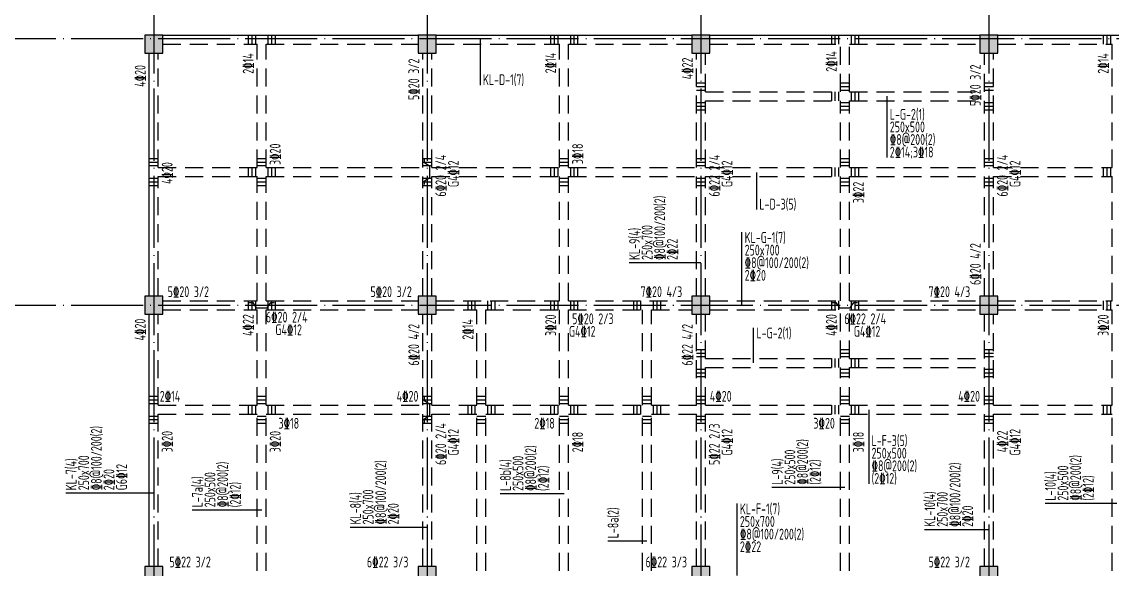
# Model space of a CAD drawing. Extents: x -21254 to 860439, y -324318 to 454338.
# Drawn here: x 446880 to 477168, y -14766 to 427 of the extents above; entities that cross this region are included whole.
import ezdxf

# ---------------------------------------------------------------- set-up
doc = ezdxf.new("R2010")
doc.units = 0
doc.header["$LTSCALE"] = 1000
doc.header["$MEASUREMENT"] = 0
doc.linetypes.add('DASHED', pattern=[0.75, 0.5, -0.25])
doc.linetypes.add('DOTE', pattern=[2.42, 2, -0.2, 0.02, -0.2])
for name, color, linetype in [('BEAM_CONT', 4, 'CONTINUOUS'), ('BEAM_DASH', 144, 'DASHED'), ('COLU', 7, 'CONTINUOUS'), ('COLU_HATCH', 251, 'CONTINUOUS'), ('DOTE', 1, 'DOTE'), ('S_BEAMDIMLOCAL', 7, 'CONTINUOUS'), ('S_BEAMDIMLOCALVER', 7, 'CONTINUOUS'), ('S_BEAMDIMMASS', 2, 'CONTINUOUS'), ('S_BEAMDIMMASSVER', 2, 'CONTINUOUS'), ('S_SUBBEAMHANGER', 1, 'CONTINUOUS'), ('S_SUBBEAMHOOP', 1, 'CONTINUOUS')]:
    doc.layers.add(name, color=color, linetype=linetype)
doc.styles.add('BW_Rein', font='Tssdeng.shx', dxfattribs={"width": 0.7, "bigfont": 'hztxt.shx'})

msp = doc.modelspace()

# ---------------------------------------------------------------- hatches: boundary and pattern name
at = {"layer": 'COLU_HATCH'}
for points in [[(450792.798, -440.958), (450792.798, 59.042), (450292.798, 59.042), (450292.798, -440.958)], [(458392.798, -440.958), (458392.798, 59.042), (457892.798, 59.042), (457892.798, -440.958)], [(465992.798, -440.958), (465992.798, 59.042), (465492.798, 59.042), (465492.798, -440.958)], [(473992.798, -440.958), (473992.798, 59.042), (473492.798, 59.042), (473492.798, -440.958)], [(450792.798, -7690.958), (450792.798, -7190.958), (450292.798, -7190.958), (450292.798, -7690.958)], [(458392.798, -7690.958), (458392.798, -7190.958), (457892.798, -7190.958), (457892.798, -7690.958)], [(465992.798, -7690.958), (465992.798, -7190.958), (465492.798, -7190.958), (465492.798, -7690.958)], [(473992.798, -7690.958), (473992.798, -7190.958), (473492.798, -7190.958), (473492.798, -7690.958)], [(450792.798, -15190.958), (450792.798, -14690.958), (450292.798, -14690.958), (450292.798, -15190.958)], [(458392.798, -15190.958), (458392.798, -14690.958), (457892.798, -14690.958), (457892.798, -15190.958)], [(465992.798, -15190.958), (465992.798, -14690.958), (465492.798, -14690.958), (465492.798, -15190.958)], [(473992.798, -15190.958), (473992.798, -14690.958), (473492.798, -14690.958), (473492.798, -15190.958)]]:
    msp.add_hatch(color=256, dxfattribs=at).paths.add_polyline_path(points)

# ---------------------------------------------------------------- linework, layer by layer
at = {"layer": 'BEAM_CONT'}
for p, q in [((450792.798, 59.042), (457892.798, 59.042)), ((458392.798, 59.042), (465492.798, 59.042)), ((465992.798, 59.042), (473492.798, 59.042)), ((473992.798, 59.042), (480592.798, 59.042)), ((450417.798, -7190.958), (450417.798, -440.958)), ((450417.798, -14690.958), (450417.798, -7690.958))]:
    msp.add_line(p, q, dxfattribs=at)
at = {"layer": 'BEAM_DASH'}
for p, q in [((450792.798, -190.958), (453417.798, -190.958)), ((453417.798, -3615.958), (453417.798, -190.958)), ((453667.798, -190.958), (457892.798, -190.958)), ((453667.798, -3615.958), (453667.798, -190.958)), ((458392.798, -190.958), (461817.798, -190.958)), ((461817.798, -3615.958), (461817.798, -190.958)), ((462067.798, -190.958), (465492.798, -190.958)), ((462067.798, -3615.958), (462067.798, -190.958)), ((465992.798, -190.958), (469617.798, -190.958)), ((469617.798, -1515.958), (469617.798, -190.958)), ((469867.798, -190.958), (473492.798, -190.958)), ((469867.798, -1515.958), (469867.798, -190.958)), ((473992.798, -190.958), (477167.798, -190.958)), ((477167.798, -3615.958), (477167.798, -190.958)), ((450667.798, -3615.958), (450667.798, -440.958)), ((458017.798, -3615.958), (458017.798, -440.958)), ((458267.798, -3615.958), (458267.798, -440.958)), ((465617.798, -3615.958), (465617.798, -440.958)), ((465867.798, -1515.958), (465867.798, -440.958)), ((473617.798, -1515.958), (473617.798, -440.958)), ((473867.798, -3615.958), (473867.798, -440.958)), ((465867.798, -1515.958), (469617.798, -1515.958)), ((465867.798, -3615.958), (465867.798, -1765.958)), ((465867.798, -1765.958), (469617.798, -1765.958)), ((469617.798, -3615.958), (469617.798, -1765.958)), ((469867.798, -1515.958), (473617.798, -1515.958)), ((469867.798, -3615.958), (469867.798, -1765.958)), ((469867.798, -1765.958), (473617.798, -1765.958)), ((473617.798, -3615.958), (473617.798, -1765.958)), ((450667.798, -3615.958), (453417.798, -3615.958)), ((453667.798, -3615.958), (458017.798, -3615.958)), ((458267.798, -3615.958), (461817.798, -3615.958)), ((462067.798, -3615.958), (465617.798, -3615.958)), ((465867.798, -3615.958), (469617.798, -3615.958)), ((469867.798, -3615.958), (473617.798, -3615.958)), ((473867.798, -3615.958), (477167.798, -3615.958)), ((450667.798, -3865.958), (453417.798, -3865.958)), ((450667.798, -7190.958), (450667.798, -3865.958)), ((453417.798, -7315.958), (453417.798, -3865.958)), ((453667.798, -3865.958), (458017.798, -3865.958)), ((453667.798, -7315.958), (453667.798, -3865.958)), ((458017.798, -7190.958), (458017.798, -3865.958)), ((458267.798, -3865.958), (461817.798, -3865.958)), ((458267.798, -7190.958), (458267.798, -3865.958)), ((461817.798, -7315.958), (461817.798, -3865.958)), ((462067.798, -3865.958), (465617.798, -3865.958)), ((462067.798, -7315.958), (462067.798, -3865.958)), ((465617.798, -7190.958), (465617.798, -3865.958)), ((465867.798, -3865.958), (469617.798, -3865.958)), ((465867.798, -7190.958), (465867.798, -3865.958)), ((469617.798, -7315.958), (469617.798, -3865.958)), ((469867.798, -3865.958), (473617.798, -3865.958)), ((469867.798, -7315.958), (469867.798, -3865.958)), ((473617.798, -7190.958), (473617.798, -3865.958)), ((473867.798, -3865.958), (477167.798, -3865.958)), ((473867.798, -7190.958), (473867.798, -3865.958)), ((477167.798, -7315.958), (477167.798, -3865.958)), ((450792.798, -7315.958), (453417.798, -7315.958)), ((450792.798, -7565.958), (453417.798, -7565.958)), ((453417.798, -10215.958), (453417.798, -7565.958)), ((453667.798, -7315.958), (457892.798, -7315.958)), ((453667.798, -10215.958), (453667.798, -7565.958)), ((453667.798, -7565.958), (457892.798, -7565.958)), ((458392.798, -7315.958), (461817.798, -7315.958)), ((458392.798, -7565.958), (459517.798, -7565.958)), ((459517.798, -10215.958), (459517.798, -7565.958)), ((459767.798, -7565.958), (461817.798, -7565.958)), ((459767.798, -10215.958), (459767.798, -7565.958)), ((461817.798, -10215.958), (461817.798, -7565.958)), ((462067.798, -7315.958), (465492.798, -7315.958)), ((462067.798, -7565.958), (464117.798, -7565.958)), ((462067.798, -10215.958), (462067.798, -7565.958)), ((464117.798, -10215.958), (464117.798, -7565.958)), ((464367.798, -7565.958), (465492.798, -7565.958)), ((464367.798, -10215.958), (464367.798, -7565.958)), ((465992.798, -7315.958), (469617.798, -7315.958)), ((465992.798, -7565.958), (469617.798, -7565.958)), ((469617.798, -8915.958), (469617.798, -7565.958)), ((469867.798, -7315.958), (473492.798, -7315.958)), ((469867.798, -7565.958), (473492.798, -7565.958)), ((469867.798, -8915.958), (469867.798, -7565.958)), ((473992.798, -7315.958), (477167.798, -7315.958)), ((473992.798, -7565.958), (477167.798, -7565.958)), ((477167.798, -10215.958), (477167.798, -7565.958)), ((450667.798, -10215.958), (450667.798, -7690.958)), ((458017.798, -10215.958), (458017.798, -7690.958)), ((458267.798, -10215.958), (458267.798, -7690.958)), ((465617.798, -10215.958), (465617.798, -7690.958)), ((465867.798, -8915.958), (465867.798, -7690.958)), ((473617.798, -8915.958), (473617.798, -7690.958)), ((473867.798, -10215.958), (473867.798, -7690.958)), ((465867.798, -8915.958), (469617.798, -8915.958)), ((469867.798, -8915.958), (473617.798, -8915.958)), ((465867.798, -10215.958), (465867.798, -9165.958)), ((465867.798, -9165.958), (469617.798, -9165.958)), ((469617.798, -10215.958), (469617.798, -9165.958)), ((469867.798, -10215.958), (469867.798, -9165.958)), ((469867.798, -9165.958), (473617.798, -9165.958)), ((473617.798, -10215.958), (473617.798, -9165.958)), ((450667.798, -10215.958), (453417.798, -10215.958)), ((453667.798, -10215.958), (458017.798, -10215.958)), ((458267.798, -10215.958), (459517.798, -10215.958)), ((459767.798, -10215.958), (461817.798, -10215.958)), ((462067.798, -10215.958), (464117.798, -10215.958)), ((464367.798, -10215.958), (465617.798, -10215.958)), ((465867.798, -10215.958), (469617.798, -10215.958)), ((469867.798, -10215.958), (473617.798, -10215.958)), ((473867.798, -10215.958), (477167.798, -10215.958)), ((450667.798, -10465.958), (453417.798, -10465.958)), ((450667.798, -14690.958), (450667.798, -10465.958)), ((453417.798, -14815.958), (453417.798, -10465.958)), ((453667.798, -10465.958), (458017.798, -10465.958)), ((453667.798, -14815.958), (453667.798, -10465.958)), ((458017.798, -14690.958), (458017.798, -10465.958)), ((458267.798, -10465.958), (459517.798, -10465.958)), ((458267.798, -14690.958), (458267.798, -10465.958)), ((459517.798, -14815.958), (459517.798, -10465.958)), ((459767.798, -10465.958), (461817.798, -10465.958)), ((459767.798, -14815.958), (459767.798, -10465.958)), ((461817.798, -14815.958), (461817.798, -10465.958)), ((462067.798, -10465.958), (464117.798, -10465.958)), ((462067.798, -14815.958), (462067.798, -10465.958)), ((464117.798, -14815.958), (464117.798, -10465.958)), ((464367.798, -10465.958), (465617.798, -10465.958)), ((464367.798, -14815.958), (464367.798, -10465.958)), ((465617.798, -14690.958), (465617.798, -10465.958)), ((465867.798, -10465.958), (469617.798, -10465.958)), ((465867.798, -14690.958), (465867.798, -10465.958)), ((469617.798, -14815.958), (469617.798, -10465.958)), ((469867.798, -10465.958), (473617.798, -10465.958)), ((469867.798, -14815.958), (469867.798, -10465.958)), ((473617.798, -14690.958), (473617.798, -10465.958)), ((473867.798, -10465.958), (477167.798, -10465.958)), ((473867.798, -14690.958), (473867.798, -10465.958)), ((477167.798, -14815.958), (477167.798, -10465.958))]:
    msp.add_line(p, q, dxfattribs=at)
at = {"layer": 'COLU'}
for points in [[(450792.798, -440.958), (450792.798, 59.042), (450292.798, 59.042), (450292.798, -440.958)], [(458392.798, -440.958), (458392.798, 59.042), (457892.798, 59.042), (457892.798, -440.958)], [(465992.798, -440.958), (465992.798, 59.042), (465492.798, 59.042), (465492.798, -440.958)], [(473992.798, -440.958), (473992.798, 59.042), (473492.798, 59.042), (473492.798, -440.958)], [(450792.798, -7690.958), (450792.798, -7190.958), (450292.798, -7190.958), (450292.798, -7690.958)], [(458392.798, -7690.958), (458392.798, -7190.958), (457892.798, -7190.958), (457892.798, -7690.958)], [(465992.798, -7690.958), (465992.798, -7190.958), (465492.798, -7190.958), (465492.798, -7690.958)], [(473992.798, -7690.958), (473992.798, -7190.958), (473492.798, -7190.958), (473492.798, -7690.958)], [(450792.798, -15190.958), (450792.798, -14690.958), (450292.798, -14690.958), (450292.798, -15190.958)], [(458392.798, -15190.958), (458392.798, -14690.958), (457892.798, -14690.958), (457892.798, -15190.958)], [(465992.798, -15190.958), (465992.798, -14690.958), (465492.798, -14690.958), (465492.798, -15190.958)], [(473992.798, -15190.958), (473992.798, -14690.958), (473492.798, -14690.958), (473492.798, -15190.958)]]:
    msp.add_lwpolyline(points, close=True, dxfattribs=at)
at = {"layer": 'DOTE', "linetype": 'DOTE'}
for p, q in [((450542.798, 3411.889), (450542.798, -53978.446)), ((458142.798, 3411.889), (458142.798, -53978.446)), ((465742.798, 3411.889), (465742.798, -53978.446)), ((473742.798, 3411.889), (473742.798, -53978.446)), ((409527.167, -40.958), (489202.48, -40.958)), ((409527.167, -7440.958), (489202.48, -7440.958))]:
    msp.add_line(p, q, dxfattribs=at)
at = {"layer": 'S_BEAMDIMMASS'}
for p, q in [((459609.235, -29.894), (459609.235, -1329.338)), ((470910.268, -1640.958), (470910.268, -3339.805)), ((467287.328, -3759.27), (467287.328, -4783.85)), ((466878.745, -7440.958), (466878.745, -5409.79)), ((467206.03, -9040.958), (467206.03, -8062.96)), ((470403.754, -10340.958), (470403.754, -12396.387)), ((466746.443, -14940.958), (466746.443, -12942.727))]:
    msp.add_line(p, q, dxfattribs=at)
at = {"layer": 'S_BEAMDIMMASSVER'}
for p, q in [((465742.798, -6264.255), (463749.647, -6264.255)), ((450542.798, -12656.902), (448100.698, -12656.902)), ((461942.798, -12674.963), (460165.056, -12674.963)), ((469742.798, -12502.225), (467715.863, -12502.225)), ((477292.798, -12944.802), (475301.573, -12944.802)), ((453542.798, -13129.412), (451608.21, -13129.412)), ((458142.798, -13605.51), (455999.801, -13605.51)), ((473742.798, -13670.156), (471951.429, -13670.156)), ((464242.798, -13989.518), (463154.701, -13989.518))]:
    msp.add_line(p, q, dxfattribs=at)
at = {"layer": 'S_SUBBEAMHANGER'}
for p, q in [((458067.798, -3490.958), (458067.798, -3390.958)), ((458217.798, -3590.958), (458067.798, -3490.958)), ((458217.798, -3890.958), (458217.798, -3590.958)), ((458067.798, -3990.958), (458217.798, -3890.958)), ((458067.798, -4090.958), (458067.798, -3990.958)), ((453192.798, -7365.958), (453292.798, -7365.958)), ((453292.798, -7365.958), (453392.798, -7515.958)), ((453392.798, -7515.958), (453692.798, -7515.958)), ((453692.798, -7515.958), (453792.798, -7365.958)), ((453792.798, -7365.958), (453892.798, -7365.958)), ((469392.798, -7365.958), (469492.798, -7365.958)), ((469492.798, -7365.958), (469592.798, -7515.958)), ((469592.798, -7515.958), (469892.798, -7515.958)), ((469892.798, -7515.958), (469992.798, -7365.958)), ((469992.798, -7365.958), (470092.798, -7365.958)), ((458067.798, -10090.958), (458067.798, -9990.958)), ((458217.798, -10190.958), (458067.798, -10090.958)), ((458217.798, -10490.958), (458217.798, -10190.958)), ((458067.798, -10590.958), (458217.798, -10490.958)), ((458067.798, -10690.958), (458067.798, -10590.958))]:
    msp.add_line(p, q, dxfattribs=at)
at = {"layer": 'S_SUBBEAMHOOP'}
for p, q in [((453167.798, 59.042), (453167.798, -190.958)), ((453267.798, 59.042), (453267.798, -190.958)), ((453367.798, 59.042), (453367.798, -190.958)), ((453717.798, 59.042), (453717.798, -190.958)), ((453817.798, 59.042), (453817.798, -190.958)), ((453917.798, 59.042), (453917.798, -190.958)), ((461567.798, 59.042), (461567.798, -190.958)), ((461667.798, 59.042), (461667.798, -190.958)), ((461767.798, 59.042), (461767.798, -190.958)), ((462117.798, 59.042), (462117.798, -190.958)), ((462217.798, 59.042), (462217.798, -190.958)), ((462317.798, 59.042), (462317.798, -190.958)), ((469367.798, 59.042), (469367.798, -190.958)), ((469467.798, 59.042), (469467.798, -190.958)), ((469567.798, 59.042), (469567.798, -190.958)), ((469917.798, 59.042), (469917.798, -190.958)), ((470017.798, 59.042), (470017.798, -190.958)), ((470117.798, 59.042), (470117.798, -190.958)), ((476917.798, 59.042), (476917.798, -190.958)), ((477017.798, 59.042), (477017.798, -190.958)), ((477117.798, 59.042), (477117.798, -190.958)), ((465617.798, -1265.958), (465867.798, -1265.958)), ((465617.798, -1365.958), (465867.798, -1365.958)), ((465617.798, -1465.958), (465867.798, -1465.958)), ((469617.798, -1265.958), (469867.798, -1265.958)), ((469617.798, -1365.958), (469867.798, -1365.958)), ((469617.798, -1465.958), (469867.798, -1465.958)), ((473617.798, -1265.958), (473867.798, -1265.958)), ((473617.798, -1365.958), (473867.798, -1365.958)), ((473617.798, -1465.958), (473867.798, -1465.958)), ((465617.798, -1815.958), (465867.798, -1815.958)), ((469367.798, -1515.958), (469367.798, -1765.958)), ((469467.798, -1515.958), (469467.798, -1765.958)), ((469567.798, -1515.958), (469567.798, -1765.958)), ((469617.798, -1815.958), (469867.798, -1815.958)), ((469917.798, -1515.958), (469917.798, -1765.958)), ((470017.798, -1515.958), (470017.798, -1765.958)), ((470117.798, -1515.958), (470117.798, -1765.958)), ((473617.798, -1815.958), (473867.798, -1815.958)), ((465617.798, -1915.958), (465867.798, -1915.958)), ((465617.798, -2015.958), (465867.798, -2015.958)), ((469617.798, -1915.958), (469867.798, -1915.958)), ((469617.798, -2015.958), (469867.798, -2015.958)), ((473617.798, -1915.958), (473867.798, -1915.958)), ((473617.798, -2015.958), (473867.798, -2015.958)), ((450417.798, -3365.958), (450667.798, -3365.958)), ((450417.798, -3465.958), (450667.798, -3465.958)), ((450417.798, -3565.958), (450667.798, -3565.958)), ((453167.798, -3615.958), (453167.798, -3865.958)), ((453267.798, -3615.958), (453267.798, -3865.958)), ((453367.798, -3615.958), (453367.798, -3865.958)), ((453417.798, -3365.958), (453667.798, -3365.958)), ((453417.798, -3465.958), (453667.798, -3465.958)), ((453417.798, -3565.958), (453667.798, -3565.958)), ((453717.798, -3615.958), (453717.798, -3865.958)), ((453817.798, -3615.958), (453817.798, -3865.958)), ((453917.798, -3615.958), (453917.798, -3865.958)), ((458017.798, -3365.958), (458267.798, -3365.958)), ((458017.798, -3465.958), (458267.798, -3465.958)), ((458017.798, -3565.958), (458267.798, -3565.958)), ((461567.798, -3615.958), (461567.798, -3865.958)), ((461667.798, -3615.958), (461667.798, -3865.958)), ((461767.798, -3615.958), (461767.798, -3865.958)), ((461817.798, -3365.958), (462067.798, -3365.958)), ((461817.798, -3465.958), (462067.798, -3465.958)), ((461817.798, -3565.958), (462067.798, -3565.958)), ((462117.798, -3615.958), (462117.798, -3865.958)), ((462217.798, -3615.958), (462217.798, -3865.958)), ((462317.798, -3615.958), (462317.798, -3865.958)), ((465617.798, -3365.958), (465867.798, -3365.958)), ((465617.798, -3465.958), (465867.798, -3465.958)), ((465617.798, -3565.958), (465867.798, -3565.958)), ((469367.798, -3615.958), (469367.798, -3865.958)), ((469467.798, -3615.958), (469467.798, -3865.958)), ((469567.798, -3615.958), (469567.798, -3865.958)), ((469617.798, -3365.958), (469867.798, -3365.958)), ((469617.798, -3465.958), (469867.798, -3465.958)), ((469617.798, -3565.958), (469867.798, -3565.958)), ((469917.798, -3615.958), (469917.798, -3865.958)), ((470017.798, -3615.958), (470017.798, -3865.958)), ((470117.798, -3615.958), (470117.798, -3865.958)), ((473617.798, -3365.958), (473867.798, -3365.958)), ((473617.798, -3465.958), (473867.798, -3465.958)), ((473617.798, -3565.958), (473867.798, -3565.958)), ((476917.798, -3615.958), (476917.798, -3865.958)), ((477017.798, -3615.958), (477017.798, -3865.958)), ((477117.798, -3615.958), (477117.798, -3865.958)), ((450417.798, -3915.958), (450667.798, -3915.958)), ((453417.798, -3915.958), (453667.798, -3915.958)), ((458017.798, -3915.958), (458267.798, -3915.958)), ((461817.798, -3915.958), (462067.798, -3915.958)), ((465617.798, -3915.958), (465867.798, -3915.958)), ((469617.798, -3915.958), (469867.798, -3915.958)), ((473617.798, -3915.958), (473867.798, -3915.958)), ((450417.798, -4015.958), (450667.798, -4015.958)), ((450417.798, -4115.958), (450667.798, -4115.958)), ((453417.798, -4015.958), (453667.798, -4015.958)), ((453417.798, -4115.958), (453667.798, -4115.958)), ((458017.798, -4015.958), (458267.798, -4015.958)), ((458017.798, -4115.958), (458267.798, -4115.958)), ((461817.798, -4015.958), (462067.798, -4015.958)), ((461817.798, -4115.958), (462067.798, -4115.958)), ((465617.798, -4015.958), (465867.798, -4015.958)), ((465617.798, -4115.958), (465867.798, -4115.958)), ((469617.798, -4015.958), (469867.798, -4015.958)), ((469617.798, -4115.958), (469867.798, -4115.958)), ((473617.798, -4015.958), (473867.798, -4015.958)), ((473617.798, -4115.958), (473867.798, -4115.958)), ((453167.798, -7315.958), (453167.798, -7565.958)), ((453267.798, -7315.958), (453267.798, -7565.958)), ((453367.798, -7315.958), (453367.798, -7565.958)), ((453717.798, -7315.958), (453717.798, -7565.958)), ((453817.798, -7315.958), (453817.798, -7565.958)), ((453917.798, -7315.958), (453917.798, -7565.958)), ((459267.798, -7315.958), (459267.798, -7565.958)), ((459367.798, -7315.958), (459367.798, -7565.958)), ((459467.798, -7315.958), (459467.798, -7565.958)), ((459817.798, -7315.958), (459817.798, -7565.958)), ((459917.798, -7315.958), (459917.798, -7565.958)), ((460017.798, -7315.958), (460017.798, -7565.958)), ((461567.798, -7315.958), (461567.798, -7565.958)), ((461667.798, -7315.958), (461667.798, -7565.958)), ((461767.798, -7315.958), (461767.798, -7565.958)), ((462117.798, -7315.958), (462117.798, -7565.958)), ((462217.798, -7315.958), (462217.798, -7565.958)), ((462317.798, -7315.958), (462317.798, -7565.958)), ((463867.798, -7315.958), (463867.798, -7565.958)), ((463967.798, -7315.958), (463967.798, -7565.958)), ((464067.798, -7315.958), (464067.798, -7565.958)), ((464417.798, -7315.958), (464417.798, -7565.958)), ((464517.798, -7315.958), (464517.798, -7565.958)), ((464617.798, -7315.958), (464617.798, -7565.958)), ((469367.798, -7315.958), (469367.798, -7565.958)), ((469467.798, -7315.958), (469467.798, -7565.958)), ((469567.798, -7315.958), (469567.798, -7565.958)), ((469917.798, -7315.958), (469917.798, -7565.958)), ((470017.798, -7315.958), (470017.798, -7565.958)), ((470117.798, -7315.958), (470117.798, -7565.958)), ((476917.798, -7315.958), (476917.798, -7565.958)), ((477017.798, -7315.958), (477017.798, -7565.958)), ((477117.798, -7315.958), (477117.798, -7565.958)), ((465617.798, -8665.958), (465867.798, -8665.958)), ((465617.798, -8765.958), (465867.798, -8765.958)), ((469617.798, -8665.958), (469867.798, -8665.958)), ((469617.798, -8765.958), (469867.798, -8765.958)), ((473617.798, -8665.958), (473867.798, -8665.958)), ((473617.798, -8765.958), (473867.798, -8765.958)), ((465617.798, -8865.958), (465867.798, -8865.958)), ((469367.798, -8915.958), (469367.798, -9165.958)), ((469467.798, -8915.958), (469467.798, -9165.958)), ((469567.798, -8915.958), (469567.798, -9165.958)), ((469617.798, -8865.958), (469867.798, -8865.958)), ((469917.798, -8915.958), (469917.798, -9165.958)), ((470017.798, -8915.958), (470017.798, -9165.958)), ((470117.798, -8915.958), (470117.798, -9165.958)), ((473617.798, -8865.958), (473867.798, -8865.958)), ((465617.798, -9215.958), (465867.798, -9215.958)), ((465617.798, -9315.958), (465867.798, -9315.958)), ((469617.798, -9215.958), (469867.798, -9215.958)), ((469617.798, -9315.958), (469867.798, -9315.958)), ((473617.798, -9215.958), (473867.798, -9215.958)), ((473617.798, -9315.958), (473867.798, -9315.958)), ((465617.798, -9415.958), (465867.798, -9415.958)), ((469617.798, -9415.958), (469867.798, -9415.958)), ((473617.798, -9415.958), (473867.798, -9415.958)), ((450417.798, -9965.958), (450667.798, -9965.958)), ((453417.798, -9965.958), (453667.798, -9965.958)), ((458017.798, -9965.958), (458267.798, -9965.958)), ((459517.798, -9965.958), (459767.798, -9965.958)), ((461817.798, -9965.958), (462067.798, -9965.958)), ((464117.798, -9965.958), (464367.798, -9965.958)), ((465617.798, -9965.958), (465867.798, -9965.958)), ((469617.798, -9965.958), (469867.798, -9965.958)), ((473617.798, -9965.958), (473867.798, -9965.958)), ((450417.798, -10065.958), (450667.798, -10065.958)), ((450417.798, -10165.958), (450667.798, -10165.958)), ((453167.798, -10215.958), (453167.798, -10465.958)), ((453267.798, -10215.958), (453267.798, -10465.958)), ((453367.798, -10215.958), (453367.798, -10465.958)), ((453417.798, -10065.958), (453667.798, -10065.958)), ((453417.798, -10165.958), (453667.798, -10165.958)), ((453717.798, -10215.958), (453717.798, -10465.958)), ((453817.798, -10215.958), (453817.798, -10465.958)), ((453917.798, -10215.958), (453917.798, -10465.958)), ((458017.798, -10065.958), (458267.798, -10065.958)), ((458017.798, -10165.958), (458267.798, -10165.958)), ((459267.798, -10215.958), (459267.798, -10465.958)), ((459367.798, -10215.958), (459367.798, -10465.958)), ((459467.798, -10215.958), (459467.798, -10465.958)), ((459517.798, -10065.958), (459767.798, -10065.958)), ((459517.798, -10165.958), (459767.798, -10165.958)), ((459817.798, -10215.958), (459817.798, -10465.958)), ((459917.798, -10215.958), (459917.798, -10465.958)), ((460017.798, -10215.958), (460017.798, -10465.958)), ((461567.798, -10215.958), (461567.798, -10465.958)), ((461667.798, -10215.958), (461667.798, -10465.958)), ((461767.798, -10215.958), (461767.798, -10465.958)), ((461817.798, -10065.958), (462067.798, -10065.958)), ((461817.798, -10165.958), (462067.798, -10165.958)), ((462117.798, -10215.958), (462117.798, -10465.958)), ((462217.798, -10215.958), (462217.798, -10465.958)), ((462317.798, -10215.958), (462317.798, -10465.958)), ((463867.798, -10215.958), (463867.798, -10465.958)), ((463967.798, -10215.958), (463967.798, -10465.958)), ((464067.798, -10215.958), (464067.798, -10465.958)), ((464117.798, -10065.958), (464367.798, -10065.958)), ((464117.798, -10165.958), (464367.798, -10165.958)), ((464417.798, -10215.958), (464417.798, -10465.958)), ((464517.798, -10215.958), (464517.798, -10465.958)), ((464617.798, -10215.958), (464617.798, -10465.958)), ((465617.798, -10065.958), (465867.798, -10065.958)), ((465617.798, -10165.958), (465867.798, -10165.958)), ((469367.798, -10215.958), (469367.798, -10465.958)), ((469467.798, -10215.958), (469467.798, -10465.958)), ((469567.798, -10215.958), (469567.798, -10465.958)), ((469617.798, -10065.958), (469867.798, -10065.958)), ((469617.798, -10165.958), (469867.798, -10165.958)), ((469917.798, -10215.958), (469917.798, -10465.958)), ((470017.798, -10215.958), (470017.798, -10465.958)), ((470117.798, -10215.958), (470117.798, -10465.958)), ((473617.798, -10065.958), (473867.798, -10065.958)), ((473617.798, -10165.958), (473867.798, -10165.958)), ((476917.798, -10215.958), (476917.798, -10465.958)), ((477017.798, -10215.958), (477017.798, -10465.958)), ((477117.798, -10215.958), (477117.798, -10465.958)), ((450417.798, -10515.958), (450667.798, -10515.958)), ((453417.798, -10515.958), (453667.798, -10515.958)), ((458017.798, -10515.958), (458267.798, -10515.958)), ((459517.798, -10515.958), (459767.798, -10515.958)), ((461817.798, -10515.958), (462067.798, -10515.958)), ((464117.798, -10515.958), (464367.798, -10515.958)), ((465617.798, -10515.958), (465867.798, -10515.958)), ((469617.798, -10515.958), (469867.798, -10515.958)), ((473617.798, -10515.958), (473867.798, -10515.958)), ((450417.798, -10615.958), (450667.798, -10615.958)), ((450417.798, -10715.958), (450667.798, -10715.958)), ((453417.798, -10615.958), (453667.798, -10615.958)), ((453417.798, -10715.958), (453667.798, -10715.958)), ((458017.798, -10615.958), (458267.798, -10615.958)), ((458017.798, -10715.958), (458267.798, -10715.958)), ((459517.798, -10615.958), (459767.798, -10615.958)), ((459517.798, -10715.958), (459767.798, -10715.958)), ((461817.798, -10615.958), (462067.798, -10615.958)), ((461817.798, -10715.958), (462067.798, -10715.958)), ((464117.798, -10615.958), (464367.798, -10615.958)), ((464117.798, -10715.958), (464367.798, -10715.958)), ((465617.798, -10615.958), (465867.798, -10615.958)), ((465617.798, -10715.958), (465867.798, -10715.958)), ((469617.798, -10615.958), (469867.798, -10615.958)), ((469617.798, -10715.958), (469867.798, -10715.958)), ((473617.798, -10615.958), (473867.798, -10615.958)), ((473617.798, -10715.958), (473867.798, -10715.958))]:
    msp.add_line(p, q, dxfattribs=at)

# ---------------------------------------------------------------- texts
at = {"layer": 'S_BEAMDIMLOCAL', "style": 'BW_Rein', "width": 0.7}
for s, p in [('5%%13220 3/2', (450931.059, -7215.958)), ('5%%13220 3/2', (456563.506, -7215.958)), ('7%%13220 4/3', (464066.548, -7215.958)), ('7%%13220 4/3', (472066.548, -7215.958)), ('6%%13220 2/4', (453660.298, -7920.958)), ('5%%13220 2/3', (462166.146, -7965.958)), ('6%%13222 2/4', (469727.7, -7965.958)), ('G4%%13212', (453922.798, -8270.958)), ('G4%%13212', (462078.646, -8315.958)), ('G4%%13212', (469990.2, -8315.958)), ('2%%13214', (450712.185, -10115.958)), ('4%%13220', (457291.548, -10115.958)), ('4%%13220', (465991.635, -10115.958)), ('4%%13220', (472891.548, -10115.958)), ('3%%13218', (454010.298, -10865.958)), ('2%%13218', (461115.622, -10865.958)), ('3%%13220', (468868.664, -10865.958)), ('5%%13222 3/2', (450980.41, -14715.958)), ('6%%13222 3/3', (456466.548, -14715.958)), ('6%%13222 3/3', (464205.024, -14715.958)), ('5%%13222 3/2', (472066.548, -14715.958))]:
    msp.add_text(s, height=300, dxfattribs=at).set_placement(p)
at = {"layer": 'S_BEAMDIMLOCALVER', "style": 'BW_Rein', "width": 0.7}
for s, p in [('2%%13214', (453317.798, -1015.104)), ('2%%13214', (461717.798, -1004.315)), ('4%%13222', (465517.798, -1170.377)), ('2%%13214', (469517.798, -959.684)), ('2%%13214', (477067.798, -1014.09)), ('4%%13220', (450317.798, -1377.817)), ('5%%13220 3/2', (457917.798, -1743.298)), ('5%%13220 3/2', (473517.798, -1909.628)), ('3%%13220', (454067.798, -3547.18)), ('3%%13218', (462467.798, -3524.242)), ('6%%13220 2/4', (458667.798, -4423.458)), ('6%%13222 2/4', (466267.798, -4423.458)), ('6%%13220 2/4', (474267.798, -4423.458)), ('4%%13220', (451067.798, -4073.458)), ('G4%%13212', (459017.798, -4160.958)), ('G4%%13212', (466617.798, -4160.958)), ('G4%%13212', (474617.798, -4160.958)), ('3%%13222', (470267.798, -4606.234)), ('6%%13220 4/2', (473517.798, -6876.151)), ('4%%13220', (450317.798, -8417.208)), ('4%%13222', (453317.798, -8292.208)), ('2%%13214', (459417.798, -8395.115)), ('3%%13220', (461717.798, -8292.208)), ('4%%13220', (469517.798, -8292.208)), ('3%%13220', (477067.798, -8292.208)), ('6%%13220 4/2', (457917.798, -9117.208)), ('6%%13222 4/2', (465517.798, -9117.208)), ('6%%13220 2/4', (458667.798, -11873.458)), ('G4%%13212', (459017.798, -11610.958)), ('5%%13222 2/3', (466267.798, -11873.458)), ('G4%%13212', (466617.798, -11610.958)), ('G4%%13212', (474617.798, -11610.958)), ('3%%13220', (451067.798, -11523.458)), ('3%%13220', (454067.798, -11523.458)), ('2%%13218', (462467.798, -11523.458)), ('3%%13218', (470267.798, -11523.458)), ('4%%13222', (474267.798, -11523.458))]:
    msp.add_text(s, height=300, rotation=90, dxfattribs=at).set_placement(p)
at = {"layer": 'S_BEAMDIMMASS', "color": 6, "style": 'BW_Rein', "width": 0.7}
for s, p in [('KL-D-1(7)', (459689.235, -1329.338)), ('KL-F-1(7)', (466826.443, -13242.727))]:
    msp.add_text(s, height=300, dxfattribs=at).set_placement(p)
for s, p in [('L-G-2(1)', (470990.268, -2289.805)), ('L-D-3(5)', (467367.328, -4783.85)), ('KL-G-1(7)', (466958.745, -5709.79)), ('L-G-2(1)', (467286.03, -8362.96)), ('L-F-3(5)', (470483.754, -11346.387))]:
    msp.add_text(s, height=300, rotation=360, dxfattribs=at).set_placement(p)
at = {"layer": 'S_BEAMDIMMASS', "style": 'BW_Rein', "width": 0.7}
for s, p in [('250x500', (470990.268, -2639.805)), ('%%1328@200(2)', (470990.268, -2989.805)), ('2%%13214;3%%13218', (470990.268, -3339.805)), ('250x700', (466958.745, -6059.79)), ('%%1328@100/200(2)', (466958.745, -6409.79)), ('2%%13220', (466958.745, -6759.79)), ('250x500', (470483.754, -11696.387)), ('%%1328@200(2)', (470483.754, -12046.387)), ('(2%%13212)', (470483.754, -12396.387))]:
    msp.add_text(s, height=300, rotation=360, dxfattribs=at).set_placement(p)
for s, p in [('250x700', (466826.443, -13592.727)), ('%%1328@100/200(2)', (466826.443, -13942.727)), ('2%%13222', (466826.443, -14292.727))]:
    msp.add_text(s, height=300, dxfattribs=at).set_placement(p)
at = {"layer": 'S_BEAMDIMMASSVER', "style": 'BW_Rein', "width": 0.7}
for s, p in [('%%1328@100/200(2)', (464749.647, -6184.255)), ('250x700', (464399.647, -6184.255)), ('2%%13222', (465099.647, -6184.255)), ('%%1328@100/200(2)', (449100.698, -12576.902)), ('%%1328@200(2)', (468715.863, -12422.225)), ('%%1328@200(2)', (461165.056, -12594.963)), ('250x500', (468365.863, -12422.225)), ('250x700', (448750.698, -12576.902)), ('%%1328@200(2)', (452608.21, -13049.412)), ('%%1328@100/200(2)', (456999.801, -13525.51)), ('250x500', (460815.056, -12594.963)), ('(2%%13212)', (469065.863, -12422.225)), ('%%1328@200(2)', (476301.573, -12864.802)), ('2%%13220', (449450.698, -12576.902)), ('G6%%13212', (449800.698, -12576.902)), ('250x500', (452258.21, -13049.412)), ('(2%%13212)', (461515.056, -12594.963)), ('%%1328@100/200(2)', (472951.429, -13590.156)), ('250x500', (475951.573, -12864.802)), ('(2%%13212)', (452958.21, -13049.412)), ('(2%%13212)', (476651.573, -12864.802)), ('250x700', (456649.801, -13525.51)), ('250x700', (472601.429, -13590.156)), ('2%%13220', (457349.801, -13525.51)), ('2%%13220', (473301.429, -13590.156))]:
    msp.add_text(s, height=300, rotation=90, dxfattribs=at).set_placement(p)
at = {"layer": 'S_BEAMDIMMASSVER', "color": 6, "style": 'BW_Rein', "width": 0.7}
for s, p in [('KL-9(4)', (464049.647, -6184.255)), ('KL-7(4)', (448400.698, -12576.902)), ('L-8b(4)', (460465.056, -12594.963)), ('L-9(4)', (468015.863, -12422.225)), ('L-10(4)', (475601.573, -12864.802)), ('L-7a(4)', (451908.21, -13049.412)), ('KL-8(4)', (456299.801, -13525.51)), ('KL-10(4)', (472251.429, -13590.156)), ('L-8a(2)', (463454.701, -13909.518))]:
    msp.add_text(s, height=300, rotation=90, dxfattribs=at).set_placement(p)

doc.saveas('drawing.dxf')
